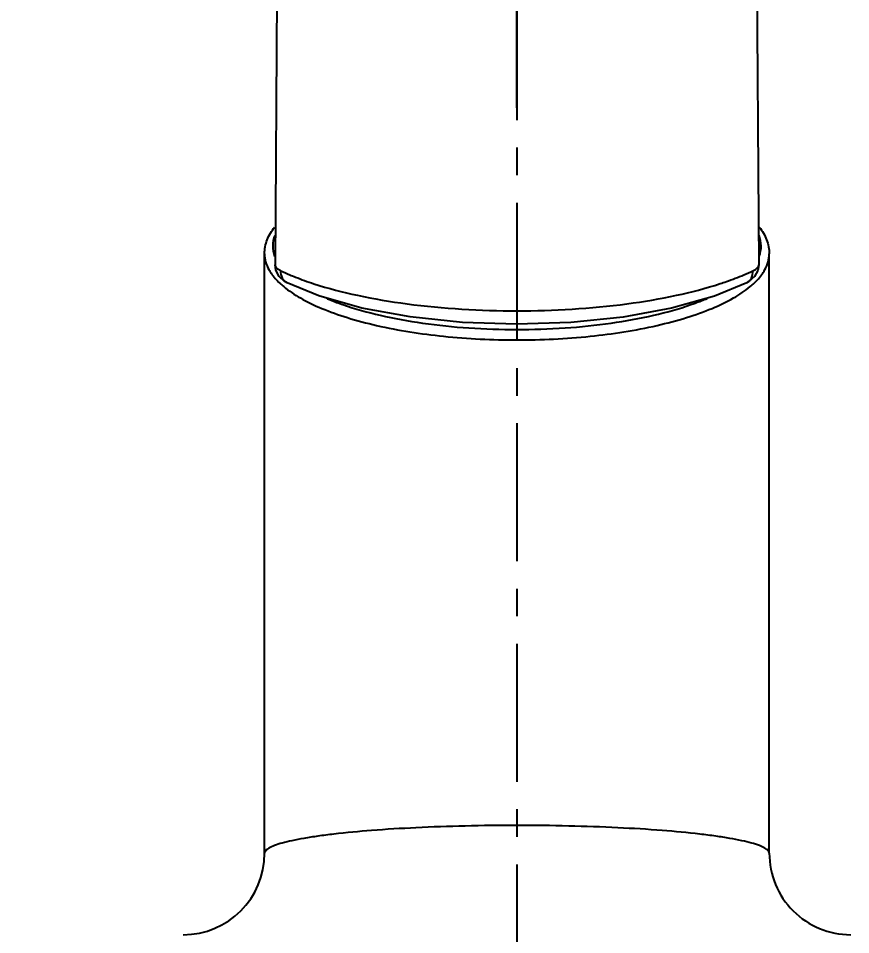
# Model space of a CAD drawing. Header units: millimetres. Extents: x 601 to 1195, y -13 to 407.
# Drawn here: x 896.68 to 935.03, y 164.9 to 207.12 of the extents above; entities that cross this region are included whole.
import ezdxf

# ---------------------------------------------------------------- set-up
doc = ezdxf.new("R2010")
doc.units = ezdxf.units.MM
doc.header["$LTSCALE"] = 0.1
doc.linetypes.add('CENTERX2', pattern=[101.6, 63.5, -12.7, 12.7, -12.7])
doc.layers.add('CENTER', color=1, linetype='CENTERX2')
doc.layers.add('DIM', color=3, linetype='Continuous')
doc.styles.get("Standard").update_dxf_attribs({"font": 'arial.ttf'})
doc.dimstyles.new('ISO-25', dxfattribs={"dimtxt": 2.5, "dimasz": 2.5, "dimexe": 1.25, "dimexo": 0.625, "dimtad": 1, "dimlfac": 1.333333, "dimtxsty": 'Standard', "dimcen": 2.5, "dimadec": 0, "dimazin": 0, "dimtfac": 1, "dimtmove": 0, "dimatfit": 3, "dimfxl": 0, "dimarcsym": 0})

# ---------------------------------------------------------------- blocks, each defined once
blk = doc.blocks.new('*D8')
at = {"layer": 'Defpoints', "color": 0}
for p in [(919.652, 256.595), (844.652, 210.668), (919.652, 202.375)]:
    blk.add_point(p, dxfattribs=at)
at = {"layer": 'DIM', "color": 0, "lineweight": -2}
for p, q in [((844.652, 211.293), (844.652, 257.845)), ((919.652, 203), (919.652, 257.845)), ((847.152, 256.595), (917.152, 256.595))]:
    blk.add_line(p, q, dxfattribs=at)
at = {"layer": 'DIM', "color": 0}
for points in [[(847.152, 257.011), (847.152, 256.178), (844.652, 256.595)], [(917.152, 257.011), (917.152, 256.178), (919.652, 256.595)]]:
    blk.add_solid(points, dxfattribs=at)
at = {"layer": 'DIM', "color": 0, "insert": (882.152, 258.496), "char_height": 2.5, "attachment_point": 5}
blk.add_mtext('100', dxfattribs=at)

msp = doc.modelspace()

# ---------------------------------------------------------------- linework, layer by layer
for p, q in [((908.6084, 210.9418), (908.5135, 195.7579)), ((908.0267, 168.6532), (908.0267, 196.2769)), ((931.2767, 168.6533), (931.2767, 196.2769)), ((909.0635, 194.9353), (909.0633, 194.9354)), ((910.5274, 194.3315), (909.0635, 194.9353)), ((930.24, 194.9353), (928.755, 194.3242)), ((912.5019, 193.7719), (910.5274, 194.3315))]:
    msp.add_line(p, q)
for points in [[(930.4823, 270.3112), (930.476, 264.2238), (930.4804, 252.35), (930.5211, 239.4756), (930.5984, 225.6435), (930.6953, 210.9203), (930.79, 195.7578)], [(909.0633, 194.9354), (908.9494, 194.9996), (908.6971, 195.2265), (908.5484, 195.514), (908.5136, 195.7577)], [(930.7899, 195.7576), (930.7528, 195.5061), (930.5995, 195.2177), (930.3416, 194.9917), (930.24, 194.9353)], [(928.755, 194.3242), (926.7746, 193.7657), (924.5386, 193.3584), (922.1295, 193.1108)], [(922.1295, 193.1108), (919.6337, 193.0275), (917.1389, 193.1132), (914.7331, 193.3629), (912.5019, 193.7719)]]:
    msp.add_lwpolyline(points)
for centre, radius, start, end in [((913.1775, 204.7115), 10.2158, 244.50538, 247.01971), ((925.9915, 205.0099), 10.543, 292.98291, 295.45629), ((911.3004, 197.6572), 3.7586, 226.80649, 230.45024), ((927.9331, 197.7366), 3.8643, 309.60127, 313.14365), ((904.2767, 168.6533), 3.75, 270.00013, 359.99995), ((935.0267, 168.6533), 3.75, 179.99995, 270)]:
    msp.add_arc(centre, radius, start, end)
for points, knots in [([(908.0267, 196.2769), (908.0267, 196.492), (908.1149, 196.9369), (908.3472, 197.321), (908.4866, 197.4997)], [0, 0, 0, 0, 0.4870162, 1, 1, 1, 1]), ([(930.8167, 197.4997), (930.9561, 197.3211), (931.1884, 196.937), (931.2767, 196.492), (931.2767, 196.2769)], [0, 0, 0, 0, 0.5129904, 1, 1, 1, 1]), ([(908.4928, 197.118), (908.4353, 196.9645), (908.3696, 196.6353), (908.4324, 196.3054), (908.4887, 196.1517)], [0, 0, 0, 0, 0.5003353, 1, 1, 1, 1]), ([(930.8148, 196.152), (930.8709, 196.3056), (930.9337, 196.6352), (930.8681, 196.9643), (930.8107, 197.1177)], [0, 0, 0, 0, 0.4996653, 1, 1, 1, 1]), ([(908.0267, 196.2769), (908.0267, 196.1526), (908.0629, 195.8953), (908.1637, 195.6569), (908.2274, 195.5413)], [0, 0, 0, 0, 0.4849927, 1, 1, 1, 1]), ([(931.076, 195.5412), (931.1396, 195.6568), (931.2405, 195.8953), (931.2767, 196.1526), (931.2767, 196.2769)], [0, 0, 0, 0, 0.5150086, 1, 1, 1, 1]), ([(908.2274, 195.5413), (908.2573, 195.487), (908.3976, 195.2591), (908.5781, 195.0576), (908.7277, 194.917)], [0, 0, 0, 0, 0.2318354, 1, 1, 1, 1]), ([(908.5135, 195.7579), (908.5135, 195.7336), (908.5323, 195.6637), (908.629, 195.5673), (908.7238, 195.5161), (908.7803, 195.4905)], [0, 0, 0, 0, 0.1841356, 0.5282125, 1, 1, 1, 1]), ([(909.0634, 194.9354), (908.9724, 194.9807), (908.8122, 195.1513), (908.7762, 195.3756), (908.7803, 195.4905)], [0, 0, 0, 0, 0.4693407, 1, 1, 1, 1]), ([(930.24, 194.9353), (930.3311, 194.9806), (930.4913, 195.1512), (930.5273, 195.3756), (930.5232, 195.4905)], [0, 0, 0, 0, 0.4693369, 1, 1, 1, 1]), ([(930.5232, 195.4905), (930.5627, 195.5083), (930.6732, 195.564), (930.7902, 195.6725), (930.79, 195.7578)], [0, 0, 0, 0, 0.3371772, 1, 1, 1, 1]), ([(930.5756, 194.917), (930.6282, 194.9664), (930.8171, 195.1553), (930.9819, 195.3703), (931.076, 195.5412)], [0, 0, 0, 0, 0.2700388, 1, 1, 1, 1]), ([(909.1891, 195.3064), (909.2758, 195.2696), (909.6401, 195.12), (910.0113, 194.9876), (910.2961, 194.8947)], [0, 0, 0, 0, 0.2393451, 1, 1, 1, 1]), ([(929.0134, 194.8966), (929.1098, 194.9281), (929.4788, 195.0525), (929.843, 195.1912), (930.1081, 195.3038)], [0, 0, 0, 0, 0.2604026, 1, 1, 1, 1]), ([(908.9071, 194.7591), (909.1457, 194.5615), (909.7123, 194.1877), (910.701, 193.7178), (911.8796, 193.301), (913.7431, 192.8106), (916.3538, 192.4073), (918.5244, 192.3009), (919.6517, 192.3009)], [0, 0, 0, 0, 0.0831207, 0.1810334, 0.2931356, 0.4180013, 0.6975692, 1, 1, 1, 1]), ([(910.2961, 194.8947), (910.9542, 194.6799), (912.3771, 194.3104), (915.4943, 193.7898), (919.6554, 193.5456), (923.8164, 193.7905), (926.933, 194.3118), (928.3556, 194.6816), (929.0134, 194.8966)], [0, 0, 0, 0, 0.1096245, 0.2322955, 0.5000355, 0.7677532, 0.8904087, 1, 1, 1, 1]), ([(919.6517, 192.3009), (920.779, 192.3009), (922.9496, 192.4073), (925.5603, 192.8106), (927.4238, 193.3011), (928.6025, 193.7178), (929.5911, 194.1877), (930.1577, 194.5615), (930.3963, 194.7591)], [0, 0, 0, 0, 0.3024326, 0.5820016, 0.7068671, 0.8189688, 0.9168806, 1, 1, 1, 1]), ([(910.8774, 194.2211), (910.9378, 194.1954), (911.1887, 194.0913), (911.4433, 193.9963), (911.6379, 193.9288)], [0, 0, 0, 0, 0.2417368, 1, 1, 1, 1]), ([(927.6654, 193.9288), (927.7309, 193.9515), (927.9838, 194.0415), (928.2339, 194.1395), (928.4172, 194.2174)], [0, 0, 0, 0, 0.2581029, 1, 1, 1, 1]), ([(911.6379, 193.9288), (912.1983, 193.7343), (913.4125, 193.3981), (915.3533, 193.0468), (917.4601, 192.8301), (918.9128, 192.7815), (919.6517, 192.7815)], [0, 0, 0, 0, 0.2189419, 0.4639807, 0.7272853, 1, 1, 1, 1]), ([(919.6517, 192.7815), (920.3905, 192.7815), (921.8432, 192.8301), (923.95, 193.0468), (925.8909, 193.3981), (927.1051, 193.7343), (927.6654, 193.9288)], [0, 0, 0, 0, 0.2727147, 0.5360193, 0.7810581, 1, 1, 1, 1]), ([(919.6517, 169.9359), (918.8553, 169.9359), (917.3031, 169.9184), (915.0708, 169.8415), (913.0558, 169.7194), (911.5511, 169.5808), (910.5121, 169.4491), (909.8671, 169.3494), (909.3172, 169.2447), (908.864, 169.1363), (908.5091, 169.0249), (908.2767, 168.9247), (908.1442, 168.8382), (908.064, 168.7671), (908.0267, 168.6966), (908.0267, 168.6533)], [0, 0, 0, 0, 0.2017624, 0.3932804, 0.5658659, 0.7131713, 0.7760146, 0.8311939, 0.878501, 0.9178253, 0.9491652, 0.97269, 0.9816891, 0.989029, 1, 1, 1, 1]), ([(931.2767, 168.6533), (931.2767, 168.6966), (931.2393, 168.7671), (931.1591, 168.8382), (931.0267, 168.9247), (930.7942, 169.0249), (930.4393, 169.1363), (929.9862, 169.2447), (929.4363, 169.3494), (928.7913, 169.4491), (927.7524, 169.5807), (926.2478, 169.7193), (924.2329, 169.8415), (922.0005, 169.9184), (920.4481, 169.9359), (919.6517, 169.9359)], [0, 0, 0, 0, 0.0109708, 0.0183104, 0.0273092, 0.050833, 0.0821715, 0.1214938, 0.1687985, 0.2239749, 0.2868148, 0.4341125, 0.6066892, 0.7982018, 1, 1, 1, 1])]:
    msp.add_open_spline(points, degree=3, knots=knots)
at = {"layer": 'CENTER'}
msp.add_line((919.6517, 330.7011), (919.6517, 74.0498), dxfattribs=at)

# ---------------------------------------------------------------- dimensions: what is measured, and where the dimension line sits
at = {"layer": 'DIM'}
dim = msp.add_linear_dim(base=(919.6517, 256.5946), p1=(844.6517, 210.6676), p2=(919.6517, 202.3754), dimstyle='ISO-25', dxfattribs=at)
dim.commit()
dim.dimension.update_dxf_attribs({"geometry": '*D8', "text_midpoint": (882.1517, 258.4961)})

doc.saveas('drawing.dxf')
